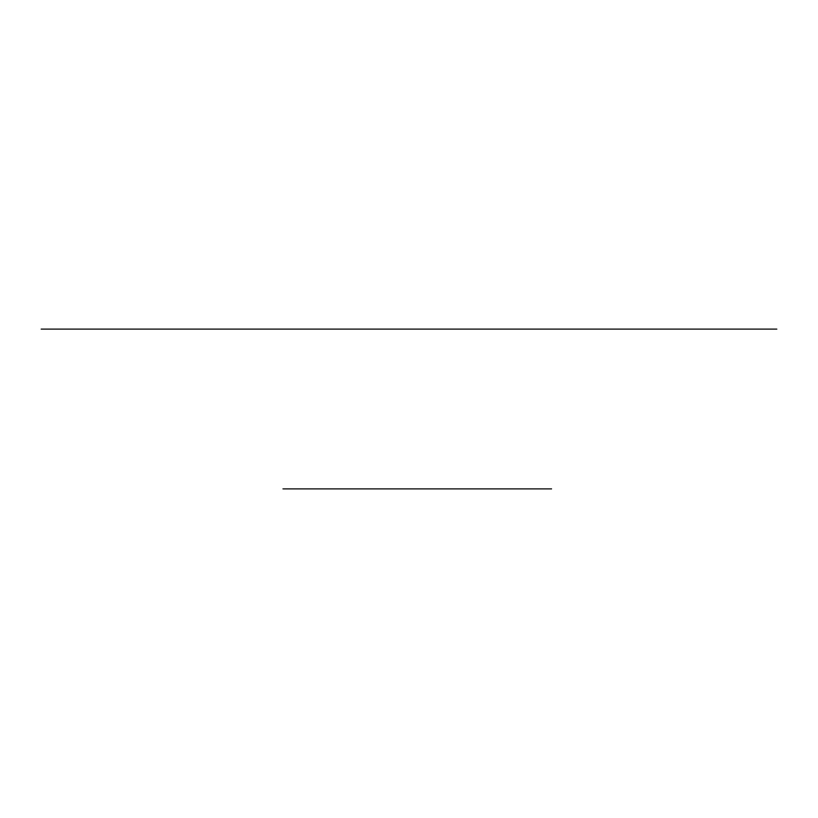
<?xml version="1.0" encoding="UTF-8"?>
<svg xmlns="http://www.w3.org/2000/svg" width="818" height="818" viewBox="0 0 818 818"><rect width="100%" height="100%" fill="white"/><g stroke="black" fill="none" stroke-linecap="round" stroke-linejoin="round"><path stroke-width="1.23" d="M41.084 329.102L776.916 329.102M282.895 488.898L551.639 488.898"/></g></svg>
